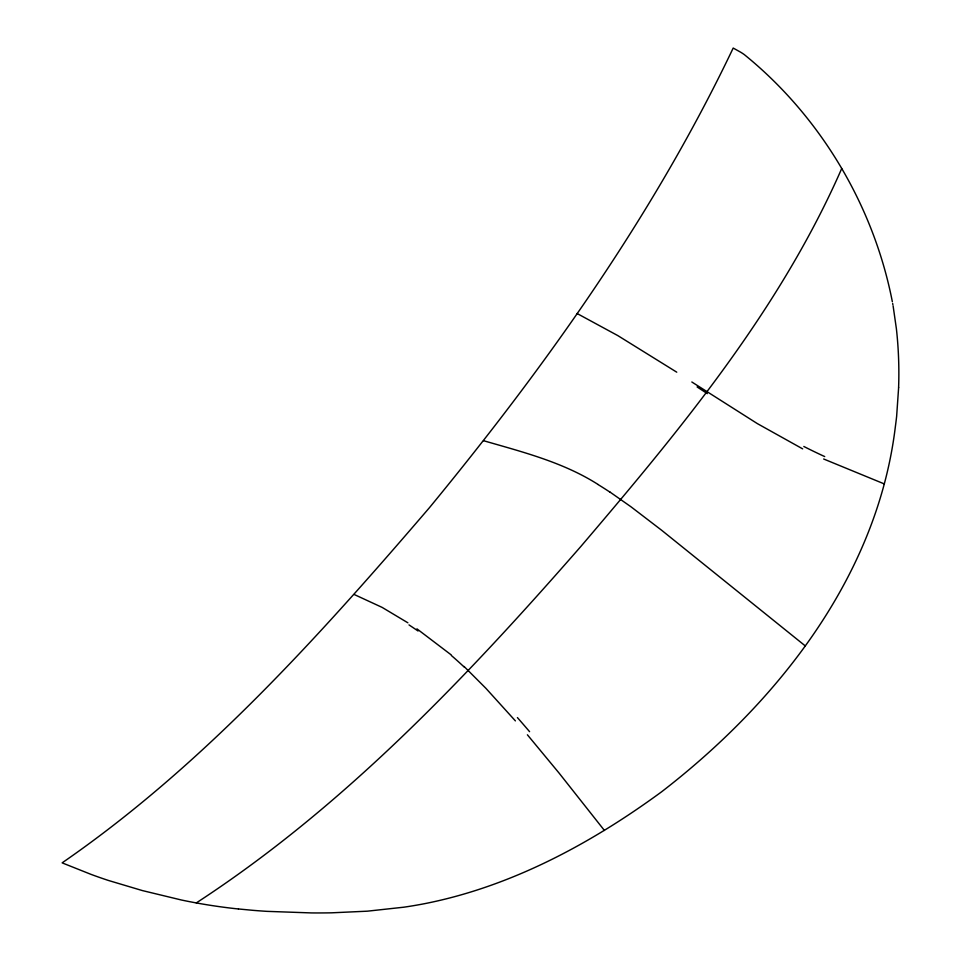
<?xml version="1.0" encoding="UTF-8"?>
<svg xmlns="http://www.w3.org/2000/svg" width="961" height="961" viewBox="0 0 961 961"><rect width="100%" height="100%" fill="white"/><g stroke="black" fill="none" stroke-linecap="round" stroke-linejoin="round"><path stroke-width="1.44" d="M898.631 387.463L896.637 416.341A527.505 468.331 -24.6 0 1 895.376 426.564C877.357 576.156 777.725 702.143 661.697 791.732C591.039 843.542 511.264 886.571 424.606 903.676A416.678 369.937 -24.6 0 1 403.92 907.184L367.306 911.184L331.665 912.818A717.651 637.143 -24.6 0 1 311.484 912.926L266.918 911.352A701.134 622.476 -24.6 0 1 252.527 910.295L238.472 908.962M841.716 168.535C779.719 310.067 680.184 429.831 580.876 546.437C465.821 678.07 343.582 806.976 196.296 902.92M483.491 440.691C522.724 452.03 563.122 462.241 597.97 484.404M884.072 483.827L823.661 458.998M354.189 594.487L382.142 607.4L407.872 622.8M577.093 313.514L617.815 335.605L676.748 372.183M802.651 448.859L757.316 423.585L691.836 381.998M610.055 492.104L631.005 506.807L661.697 530.304L805.282 645.912M416.93 628.854L451.274 654.946M464.043 666.429L485.906 688.328L515.396 720.894M527.397 734.805L558.99 772.968L604.421 830.46M892.349 301.742C873.645 205.678 820.274 116.137 744.234 54.549A77.288 68.615 -24.6 0 0 740.763 52.266L733.195 48.05C653.936 214.423 546.124 365.745 429.411 507.72C318.584 636.867 203.035 765.641 62.129 862.858L91.223 874.45A561.248 498.291 -24.6 0 0 108.461 880.468L142.348 890.571L181.401 900.001A564.696 501.342 -24.6 0 0 238.46 908.986M892.673 303.508L892.889 304.697M893.105 305.886L896.385 328.722A488.032 433.279 -24.6 0 1 898.607 387.463M598.066 484.56A106.275 22.62 38.4 0 1 610.115 492.248M824.706 456.571A558.485 530.364 38.1 0 1 803.816 446.469M697.085 386.935A141.663 2.114 33.5 0 1 707.332 393.638M408.99 624.902A380.64 96.208 48.9 0 1 418.023 630.993M451.43 655.558A147.057 41.347 50.5 0 1 464.115 666.982M517.414 717.591A652.075 275.687 52.8 0 1 529.583 731.669"/></g></svg>
